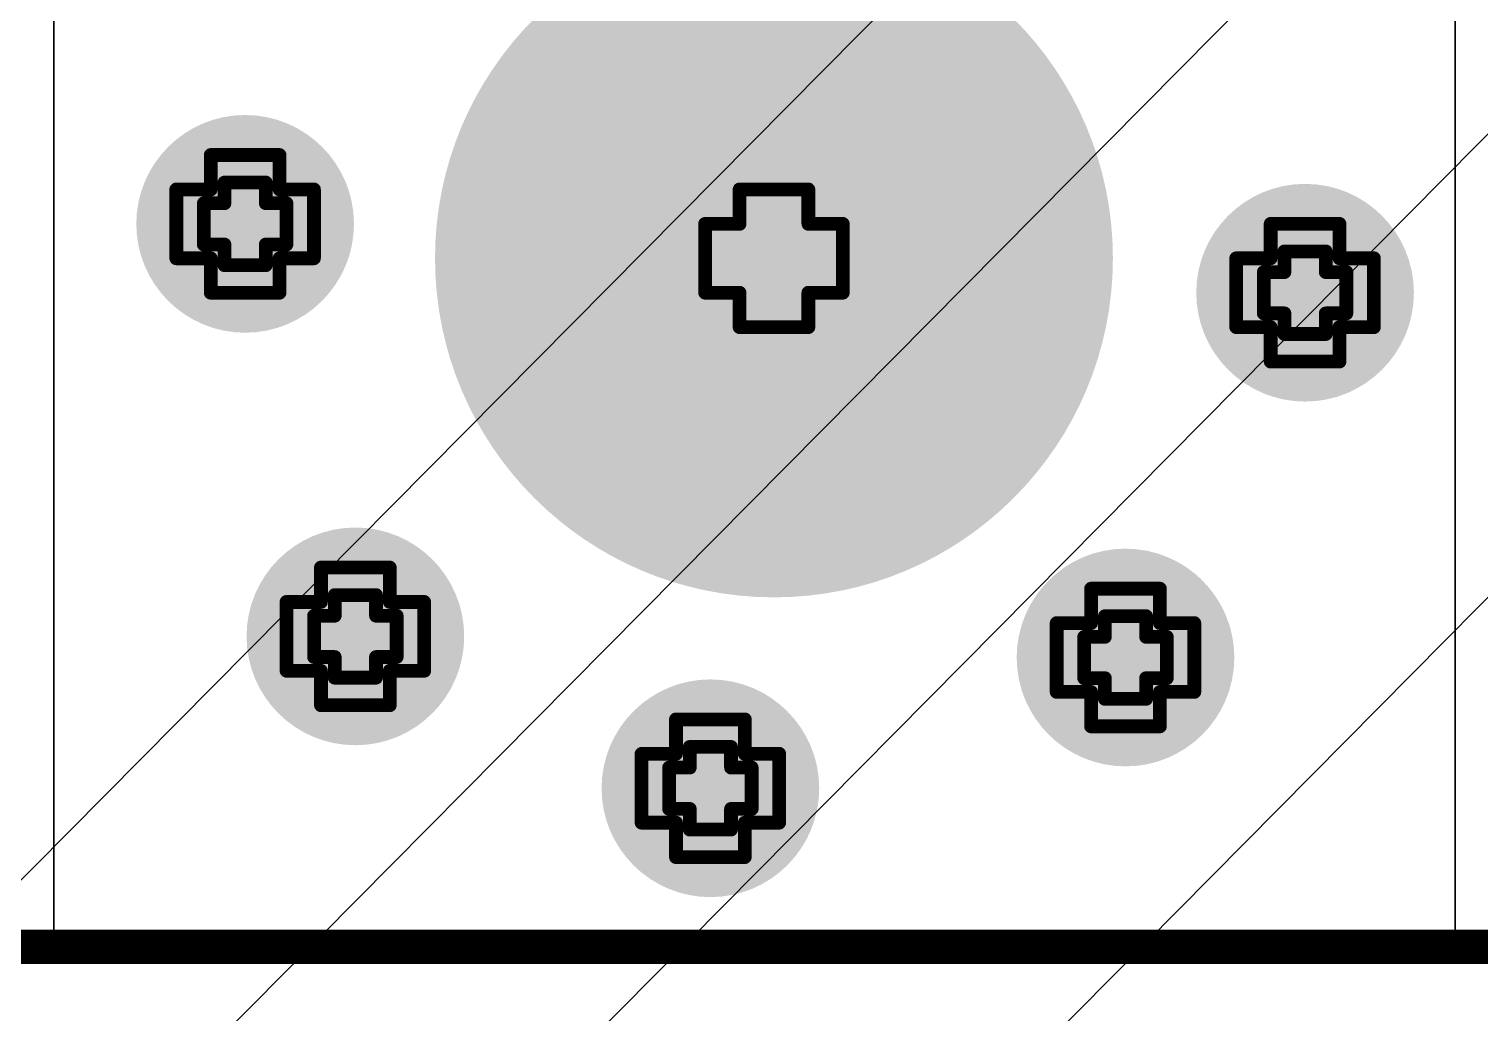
# Model space of a CAD drawing. Header units: inches. Extents: x -3 to 5259, y -3 to 5282.
# Drawn here: x 122.92 to 128.28, y 99.31 to 102.94 of the extents above; entities that cross this region are included whole.
import ezdxf

# ---------------------------------------------------------------- set-up
doc = ezdxf.new("R2010")
doc.units = ezdxf.units.IN
for name, color, linetype in [('Bottom Layer', 5, 'Continuous'), ('Bottom Solder', 6, 'Continuous'), ('Drill Drawing', 1, 'Continuous'), ('Layer 1', 16, 'Continuous'), ('Layer 2', 76, 'Continuous'), ('Multi-Layer', 9, 'Continuous'), ('Pad Holes', 156, 'Continuous'), ('Top Layer', 1, 'Continuous'), ('Top Overlay', 2, 'Continuous'), ('Top Solder', 216, 'Continuous'), ('Via Holes', 16, 'Continuous')]:
    doc.layers.add(name, color=color, linetype=linetype)

# ---------------------------------------------------------------- blocks, each defined once
blk = doc.blocks.new('13_WQFN_HR__3_2__26')
at = {"layer": 'Top Solder'}
for p in [(-0.575, 1.8099), (-0.5467, -0.9227), (0.7533, 1.8024), (1.1783, -0.9227)]:
    blk.add_line(p, (5227.2803, 5276.701), dxfattribs=at)
blk = doc.blocks.new('DB128L_5_08_3P_OG_S_192')
at = {"layer": 'Bottom Layer'}
h = blk.add_hatch(color=5, dxfattribs=at)
edge = h.paths.add_edge_path()
edge.add_arc((0, 0), 1.2, 0, 360)
at = {"layer": 'Bottom Solder'}
h = blk.add_hatch(color=6, dxfattribs=at)
edge = h.paths.add_edge_path()
edge.add_arc((0, 0), 1.2508, 0, 360)
at = {"layer": 'Layer 1'}
h = blk.add_hatch(color=16, dxfattribs=at)
edge = h.paths.add_edge_path()
edge.add_arc((0, 0), 1.2, 0, 360)
at = {"layer": 'Layer 2'}
h = blk.add_hatch(color=76, dxfattribs=at)
edge = h.paths.add_edge_path()
edge.add_arc((0, 0), 1.2, 0, 360)
at = {"layer": 'Multi-Layer'}
h = blk.add_hatch(color=9, dxfattribs=at)
edge = h.paths.add_edge_path()
edge.add_arc((0, 0), 1.2, 0, 360)
at = {"layer": 'Pad Holes'}
h = blk.add_hatch(color=7, dxfattribs=at)
edge = h.paths.add_edge_path()
edge.add_arc((0, 0), 0.8, 0, 360)
at = {"layer": 'Top Layer'}
h = blk.add_hatch(color=1, dxfattribs=at)
edge = h.paths.add_edge_path()
edge.add_arc((0, 0), 1.2, 0, 360)
at = {"layer": 'Top Solder'}
h = blk.add_hatch(color=216, dxfattribs=at)
edge = h.paths.add_edge_path()
edge.add_arc((0, 0), 1.2508, 0, 360)
at = {"layer": 'Top Overlay'}
blk.add_lwpolyline([(7.53, 2.54, 0.127, 0.127, 0), (-7.53, 2.54, 0.127, 0.127, 0)], format="xyseb", dxfattribs=at)

msp = doc.modelspace()

# ---------------------------------------------------------------- hatches: boundary and pattern name
at = {"layer": 'Bottom Layer'}
h = msp.add_hatch(color=5, dxfattribs=at)
edge = h.paths.add_edge_path()
edge.add_arc((123.7183, 102.2165), 0.3, 0, 360)
h = msp.add_hatch(color=5, dxfattribs=at)
edge = h.paths.add_edge_path()
edge.add_arc((127.6299, 101.9625), 0.3, 0, 360)
h = msp.add_hatch(color=5, dxfattribs=at)
edge = h.paths.add_edge_path()
edge.add_arc((124.1251, 100.6947), 0.3, 0, 360)
h = msp.add_hatch(color=5, dxfattribs=at)
edge = h.paths.add_edge_path()
edge.add_arc((126.9672, 100.6167), 0.3, 0, 360)
h = msp.add_hatch(color=5, dxfattribs=at)
edge = h.paths.add_edge_path()
edge.add_arc((125.4353, 100.1344), 0.3, 0, 360)
at = {"layer": 'Bottom Solder'}
h = msp.add_hatch(color=6, dxfattribs=at)
edge = h.paths.add_edge_path()
edge.add_arc((123.7183, 102.2165), 0.4016, 0, 360)
h = msp.add_hatch(color=6, dxfattribs=at)
edge = h.paths.add_edge_path()
edge.add_arc((127.6299, 101.9625), 0.4016, 0, 360)
h = msp.add_hatch(color=6, dxfattribs=at)
edge = h.paths.add_edge_path()
edge.add_arc((124.1251, 100.6947), 0.4016, 0, 360)
h = msp.add_hatch(color=6, dxfattribs=at)
edge = h.paths.add_edge_path()
edge.add_arc((126.9672, 100.6167), 0.4016, 0, 360)
h = msp.add_hatch(color=6, dxfattribs=at)
edge = h.paths.add_edge_path()
edge.add_arc((125.4353, 100.1344), 0.4016, 0, 360)
at = {"layer": 'Layer 1'}
h = msp.add_hatch(color=16, dxfattribs=at)
edge = h.paths.add_edge_path()
edge.add_arc((123.7183, 102.2165), 0.3, 0, 360)
h = msp.add_hatch(color=16, dxfattribs=at)
edge = h.paths.add_edge_path()
edge.add_arc((127.6299, 101.9625), 0.3, 0, 360)
h = msp.add_hatch(color=16, dxfattribs=at)
edge = h.paths.add_edge_path()
edge.add_arc((124.1251, 100.6947), 0.3, 0, 360)
h = msp.add_hatch(color=16, dxfattribs=at)
edge = h.paths.add_edge_path()
edge.add_arc((126.9672, 100.6167), 0.3, 0, 360)
h = msp.add_hatch(color=16, dxfattribs=at)
edge = h.paths.add_edge_path()
edge.add_arc((125.4353, 100.1344), 0.3, 0, 360)
at = {"layer": 'Layer 2'}
h = msp.add_hatch(color=76, dxfattribs=at)
edge = h.paths.add_edge_path()
edge.add_arc((123.7183, 102.2165), 0.3, 0, 360)
h = msp.add_hatch(color=76, dxfattribs=at)
edge = h.paths.add_edge_path()
edge.add_arc((127.6299, 101.9625), 0.3, 0, 360)
h = msp.add_hatch(color=76, dxfattribs=at)
edge = h.paths.add_edge_path()
edge.add_arc((124.1251, 100.6947), 0.3, 0, 360)
h = msp.add_hatch(color=76, dxfattribs=at)
edge = h.paths.add_edge_path()
edge.add_arc((126.9672, 100.6167), 0.3, 0, 360)
h = msp.add_hatch(color=76, dxfattribs=at)
edge = h.paths.add_edge_path()
edge.add_arc((125.4353, 100.1344), 0.3, 0, 360)
at = {"layer": 'Top Layer'}
h = msp.add_hatch(color=1, dxfattribs=at)
edge = h.paths.add_edge_path()
edge.add_arc((123.7183, 102.2165), 0.3, 0, 360)
h = msp.add_hatch(color=1, dxfattribs=at)
edge = h.paths.add_edge_path()
edge.add_arc((127.6299, 101.9625), 0.3, 0, 360)
h = msp.add_hatch(color=1, dxfattribs=at)
edge = h.paths.add_edge_path()
edge.add_arc((124.1251, 100.6947), 0.3, 0, 360)
h = msp.add_hatch(color=1, dxfattribs=at)
edge = h.paths.add_edge_path()
edge.add_arc((126.9672, 100.6167), 0.3, 0, 360)
h = msp.add_hatch(color=1, dxfattribs=at)
edge = h.paths.add_edge_path()
edge.add_arc((125.4353, 100.1344), 0.3, 0, 360)
at = {"layer": 'Top Solder'}
h = msp.add_hatch(color=216, dxfattribs=at)
edge = h.paths.add_edge_path()
edge.add_arc((123.7183, 102.2165), 0.4016, 0, 360)
h = msp.add_hatch(color=216, dxfattribs=at)
edge = h.paths.add_edge_path()
edge.add_arc((127.6299, 101.9625), 0.4016, 0, 360)
h = msp.add_hatch(color=216, dxfattribs=at)
edge = h.paths.add_edge_path()
edge.add_arc((124.1251, 100.6947), 0.4016, 0, 360)
h = msp.add_hatch(color=216, dxfattribs=at)
edge = h.paths.add_edge_path()
edge.add_arc((126.9672, 100.6167), 0.4016, 0, 360)
h = msp.add_hatch(color=216, dxfattribs=at)
edge = h.paths.add_edge_path()
edge.add_arc((125.4353, 100.1344), 0.4016, 0, 360)
at = {"layer": 'Via Holes'}
h = msp.add_hatch(color=7, dxfattribs=at)
edge = h.paths.add_edge_path()
edge.add_arc((123.7183, 102.2165), 0.15, 0, 360)
h = msp.add_hatch(color=7, dxfattribs=at)
edge = h.paths.add_edge_path()
edge.add_arc((127.6299, 101.9625), 0.15, 0, 360)
h = msp.add_hatch(color=7, dxfattribs=at)
edge = h.paths.add_edge_path()
edge.add_arc((124.1251, 100.6947), 0.15, 0, 360)
h = msp.add_hatch(color=7, dxfattribs=at)
edge = h.paths.add_edge_path()
edge.add_arc((126.9672, 100.6167), 0.15, 0, 360)
h = msp.add_hatch(color=7, dxfattribs=at)
edge = h.paths.add_edge_path()
edge.add_arc((125.4353, 100.1344), 0.15, 0, 360)

# ---------------------------------------------------------------- linework, layer by layer
at = {"layer": 'Drill Drawing'}
for points in [[(123.5913, 102.3435, 0.0508, 0.0508, 0), (123.5913, 102.4705, 0.0508, 0.0508, 0)], [(123.5913, 102.4705, 0.0508, 0.0508, 0), (123.8453, 102.4705, 0.0508, 0.0508, 0)], [(123.8453, 102.3435, 0.0508, 0.0508, 0), (123.8453, 102.4705, 0.0508, 0.0508, 0)], [(123.6421, 102.2927, 0.0508, 0.0508, 0), (123.6421, 102.3689, 0.0508, 0.0508, 0)], [(123.6421, 102.3689, 0.0508, 0.0508, 0), (123.7945, 102.3689, 0.0508, 0.0508, 0)], [(123.7945, 102.2927, 0.0508, 0.0508, 0), (123.7945, 102.3689, 0.0508, 0.0508, 0)], [(123.4643, 102.0895, 0.0508, 0.0508, 0), (123.4643, 102.3435, 0.0508, 0.0508, 0)], [(123.4643, 102.3435, 0.0508, 0.0508, 0), (123.5913, 102.3435, 0.0508, 0.0508, 0)], [(123.8453, 102.3435, 0.0508, 0.0508, 0), (123.9723, 102.3435, 0.0508, 0.0508, 0)], [(123.9723, 102.0895, 0.0508, 0.0508, 0), (123.9723, 102.3435, 0.0508, 0.0508, 0)], [(125.5429, 102.2165, 0.0508, 0.0508, 0), (125.5429, 102.3435, 0.0508, 0.0508, 0)], [(125.5429, 102.3435, 0.0508, 0.0508, 0), (125.7969, 102.3435, 0.0508, 0.0508, 0)], [(125.7969, 102.2165, 0.0508, 0.0508, 0), (125.7969, 102.3435, 0.0508, 0.0508, 0)], [(123.5659, 102.1403, 0.0508, 0.0508, 0), (123.5659, 102.2927, 0.0508, 0.0508, 0)], [(123.5659, 102.2927, 0.0508, 0.0508, 0), (123.6421, 102.2927, 0.0508, 0.0508, 0)], [(123.7945, 102.2927, 0.0508, 0.0508, 0), (123.8707, 102.2927, 0.0508, 0.0508, 0)], [(123.8707, 102.1403, 0.0508, 0.0508, 0), (123.8707, 102.2927, 0.0508, 0.0508, 0)], [(125.4159, 101.9625, 0.0508, 0.0508, 0), (125.4159, 102.2165, 0.0508, 0.0508, 0)], [(125.4159, 102.2165, 0.0508, 0.0508, 0), (125.5429, 102.2165, 0.0508, 0.0508, 0)], [(125.7969, 102.2165, 0.0508, 0.0508, 0), (125.9239, 102.2165, 0.0508, 0.0508, 0)], [(125.9239, 101.9625, 0.0508, 0.0508, 0), (125.9239, 102.2165, 0.0508, 0.0508, 0)], [(127.5029, 102.0895, 0.0508, 0.0508, 0), (127.5029, 102.2165, 0.0508, 0.0508, 0)], [(127.5029, 102.2165, 0.0508, 0.0508, 0), (127.7569, 102.2165, 0.0508, 0.0508, 0)], [(127.7569, 102.0895, 0.0508, 0.0508, 0), (127.7569, 102.2165, 0.0508, 0.0508, 0)], [(123.4643, 102.0895, 0.0508, 0.0508, 0), (123.5913, 102.0895, 0.0508, 0.0508, 0)], [(123.5659, 102.1403, 0.0508, 0.0508, 0), (123.6421, 102.1403, 0.0508, 0.0508, 0)], [(123.5913, 101.9625, 0.0508, 0.0508, 0), (123.5913, 102.0895, 0.0508, 0.0508, 0)], [(123.6421, 102.0641, 0.0508, 0.0508, 0), (123.6421, 102.1403, 0.0508, 0.0508, 0)], [(123.7945, 102.1403, 0.0508, 0.0508, 0), (123.8707, 102.1403, 0.0508, 0.0508, 0)], [(123.7945, 102.0641, 0.0508, 0.0508, 0), (123.7945, 102.1403, 0.0508, 0.0508, 0)], [(123.8453, 102.0895, 0.0508, 0.0508, 0), (123.9723, 102.0895, 0.0508, 0.0508, 0)], [(123.8453, 101.9625, 0.0508, 0.0508, 0), (123.8453, 102.0895, 0.0508, 0.0508, 0)], [(127.3759, 101.8355, 0.0508, 0.0508, 0), (127.3759, 102.0895, 0.0508, 0.0508, 0)], [(127.3759, 102.0895, 0.0508, 0.0508, 0), (127.5029, 102.0895, 0.0508, 0.0508, 0)], [(127.5537, 102.0387, 0.0508, 0.0508, 0), (127.5537, 102.1149, 0.0508, 0.0508, 0)], [(127.5537, 102.1149, 0.0508, 0.0508, 0), (127.7061, 102.1149, 0.0508, 0.0508, 0)], [(127.7061, 102.0387, 0.0508, 0.0508, 0), (127.7061, 102.1149, 0.0508, 0.0508, 0)], [(127.7569, 102.0895, 0.0508, 0.0508, 0), (127.8839, 102.0895, 0.0508, 0.0508, 0)], [(127.8839, 101.8355, 0.0508, 0.0508, 0), (127.8839, 102.0895, 0.0508, 0.0508, 0)], [(123.6421, 102.0641, 0.0508, 0.0508, 0), (123.7945, 102.0641, 0.0508, 0.0508, 0)], [(127.4775, 101.8863, 0.0508, 0.0508, 0), (127.4775, 102.0387, 0.0508, 0.0508, 0)], [(127.4775, 102.0387, 0.0508, 0.0508, 0), (127.5537, 102.0387, 0.0508, 0.0508, 0)], [(127.7061, 102.0387, 0.0508, 0.0508, 0), (127.7823, 102.0387, 0.0508, 0.0508, 0)], [(127.7823, 101.8863, 0.0508, 0.0508, 0), (127.7823, 102.0387, 0.0508, 0.0508, 0)], [(123.5913, 101.9625, 0.0508, 0.0508, 0), (123.8453, 101.9625, 0.0508, 0.0508, 0)], [(125.4159, 101.9625, 0.0508, 0.0508, 0), (125.5429, 101.9625, 0.0508, 0.0508, 0)], [(125.5429, 101.8355, 0.0508, 0.0508, 0), (125.5429, 101.9625, 0.0508, 0.0508, 0)], [(125.7969, 101.9625, 0.0508, 0.0508, 0), (125.9239, 101.9625, 0.0508, 0.0508, 0)], [(125.7969, 101.8355, 0.0508, 0.0508, 0), (125.7969, 101.9625, 0.0508, 0.0508, 0)], [(127.4775, 101.8863, 0.0508, 0.0508, 0), (127.5537, 101.8863, 0.0508, 0.0508, 0)], [(127.5537, 101.8101, 0.0508, 0.0508, 0), (127.5537, 101.8863, 0.0508, 0.0508, 0)], [(127.7061, 101.8863, 0.0508, 0.0508, 0), (127.7823, 101.8863, 0.0508, 0.0508, 0)], [(127.7061, 101.8101, 0.0508, 0.0508, 0), (127.7061, 101.8863, 0.0508, 0.0508, 0)], [(125.5429, 101.8355, 0.0508, 0.0508, 0), (125.7969, 101.8355, 0.0508, 0.0508, 0)], [(127.3759, 101.8355, 0.0508, 0.0508, 0), (127.5029, 101.8355, 0.0508, 0.0508, 0)], [(127.5029, 101.7085, 0.0508, 0.0508, 0), (127.5029, 101.8355, 0.0508, 0.0508, 0)], [(127.7569, 101.8355, 0.0508, 0.0508, 0), (127.8839, 101.8355, 0.0508, 0.0508, 0)], [(127.7569, 101.7085, 0.0508, 0.0508, 0), (127.7569, 101.8355, 0.0508, 0.0508, 0)], [(127.5537, 101.8101, 0.0508, 0.0508, 0), (127.7061, 101.8101, 0.0508, 0.0508, 0)], [(127.5029, 101.7085, 0.0508, 0.0508, 0), (127.7569, 101.7085, 0.0508, 0.0508, 0)], [(123.9981, 100.8217, 0.0508, 0.0508, 0), (123.9981, 100.9487, 0.0508, 0.0508, 0)], [(123.9981, 100.9487, 0.0508, 0.0508, 0), (124.2521, 100.9487, 0.0508, 0.0508, 0)], [(124.2521, 100.8217, 0.0508, 0.0508, 0), (124.2521, 100.9487, 0.0508, 0.0508, 0)], [(126.8402, 100.7437, 0.0508, 0.0508, 0), (126.8402, 100.8707, 0.0508, 0.0508, 0)], [(126.8402, 100.8707, 0.0508, 0.0508, 0), (127.0942, 100.8707, 0.0508, 0.0508, 0)], [(127.0942, 100.7437, 0.0508, 0.0508, 0), (127.0942, 100.8707, 0.0508, 0.0508, 0)], [(123.8711, 100.5677, 0.0508, 0.0508, 0), (123.8711, 100.8217, 0.0508, 0.0508, 0)], [(123.8711, 100.8217, 0.0508, 0.0508, 0), (123.9981, 100.8217, 0.0508, 0.0508, 0)], [(124.0489, 100.7709, 0.0508, 0.0508, 0), (124.0489, 100.8471, 0.0508, 0.0508, 0)], [(124.0489, 100.8471, 0.0508, 0.0508, 0), (124.2013, 100.8471, 0.0508, 0.0508, 0)], [(124.2013, 100.7709, 0.0508, 0.0508, 0), (124.2013, 100.8471, 0.0508, 0.0508, 0)], [(124.2521, 100.8217, 0.0508, 0.0508, 0), (124.3791, 100.8217, 0.0508, 0.0508, 0)], [(124.3791, 100.5677, 0.0508, 0.0508, 0), (124.3791, 100.8217, 0.0508, 0.0508, 0)], [(123.9727, 100.6185, 0.0508, 0.0508, 0), (123.9727, 100.7709, 0.0508, 0.0508, 0)], [(123.9727, 100.7709, 0.0508, 0.0508, 0), (124.0489, 100.7709, 0.0508, 0.0508, 0)], [(124.2013, 100.7709, 0.0508, 0.0508, 0), (124.2775, 100.7709, 0.0508, 0.0508, 0)], [(124.2775, 100.6185, 0.0508, 0.0508, 0), (124.2775, 100.7709, 0.0508, 0.0508, 0)], [(126.891, 100.6929, 0.0508, 0.0508, 0), (126.891, 100.7691, 0.0508, 0.0508, 0)], [(126.891, 100.7691, 0.0508, 0.0508, 0), (127.0434, 100.7691, 0.0508, 0.0508, 0)], [(127.0434, 100.6929, 0.0508, 0.0508, 0), (127.0434, 100.7691, 0.0508, 0.0508, 0)], [(126.7132, 100.4897, 0.0508, 0.0508, 0), (126.7132, 100.7437, 0.0508, 0.0508, 0)], [(126.7132, 100.7437, 0.0508, 0.0508, 0), (126.8402, 100.7437, 0.0508, 0.0508, 0)], [(127.0942, 100.7437, 0.0508, 0.0508, 0), (127.2212, 100.7437, 0.0508, 0.0508, 0)], [(127.2212, 100.4897, 0.0508, 0.0508, 0), (127.2212, 100.7437, 0.0508, 0.0508, 0)], [(126.8148, 100.5405, 0.0508, 0.0508, 0), (126.8148, 100.6929, 0.0508, 0.0508, 0)], [(126.8148, 100.6929, 0.0508, 0.0508, 0), (126.891, 100.6929, 0.0508, 0.0508, 0)], [(127.0434, 100.6929, 0.0508, 0.0508, 0), (127.1196, 100.6929, 0.0508, 0.0508, 0)], [(127.1196, 100.5405, 0.0508, 0.0508, 0), (127.1196, 100.6929, 0.0508, 0.0508, 0)], [(123.9727, 100.6185, 0.0508, 0.0508, 0), (124.0489, 100.6185, 0.0508, 0.0508, 0)], [(124.0489, 100.5423, 0.0508, 0.0508, 0), (124.0489, 100.6185, 0.0508, 0.0508, 0)], [(124.2013, 100.6185, 0.0508, 0.0508, 0), (124.2775, 100.6185, 0.0508, 0.0508, 0)], [(124.2013, 100.5423, 0.0508, 0.0508, 0), (124.2013, 100.6185, 0.0508, 0.0508, 0)], [(123.8711, 100.5677, 0.0508, 0.0508, 0), (123.9981, 100.5677, 0.0508, 0.0508, 0)], [(123.9981, 100.4407, 0.0508, 0.0508, 0), (123.9981, 100.5677, 0.0508, 0.0508, 0)], [(124.0489, 100.5423, 0.0508, 0.0508, 0), (124.2013, 100.5423, 0.0508, 0.0508, 0)], [(124.2521, 100.5677, 0.0508, 0.0508, 0), (124.3791, 100.5677, 0.0508, 0.0508, 0)], [(124.2521, 100.4407, 0.0508, 0.0508, 0), (124.2521, 100.5677, 0.0508, 0.0508, 0)], [(126.8148, 100.5405, 0.0508, 0.0508, 0), (126.891, 100.5405, 0.0508, 0.0508, 0)], [(126.891, 100.4643, 0.0508, 0.0508, 0), (126.891, 100.5405, 0.0508, 0.0508, 0)], [(127.0434, 100.5405, 0.0508, 0.0508, 0), (127.1196, 100.5405, 0.0508, 0.0508, 0)], [(127.0434, 100.4643, 0.0508, 0.0508, 0), (127.0434, 100.5405, 0.0508, 0.0508, 0)], [(126.7132, 100.4897, 0.0508, 0.0508, 0), (126.8402, 100.4897, 0.0508, 0.0508, 0)], [(126.8402, 100.3627, 0.0508, 0.0508, 0), (126.8402, 100.4897, 0.0508, 0.0508, 0)], [(127.0942, 100.4897, 0.0508, 0.0508, 0), (127.2212, 100.4897, 0.0508, 0.0508, 0)], [(127.0942, 100.3627, 0.0508, 0.0508, 0), (127.0942, 100.4897, 0.0508, 0.0508, 0)], [(123.9981, 100.4407, 0.0508, 0.0508, 0), (124.2521, 100.4407, 0.0508, 0.0508, 0)], [(126.891, 100.4643, 0.0508, 0.0508, 0), (127.0434, 100.4643, 0.0508, 0.0508, 0)], [(125.3083, 100.2614, 0.0508, 0.0508, 0), (125.3083, 100.3884, 0.0508, 0.0508, 0)], [(125.3083, 100.3884, 0.0508, 0.0508, 0), (125.5623, 100.3884, 0.0508, 0.0508, 0)], [(125.5623, 100.2614, 0.0508, 0.0508, 0), (125.5623, 100.3884, 0.0508, 0.0508, 0)], [(126.8402, 100.3627, 0.0508, 0.0508, 0), (127.0942, 100.3627, 0.0508, 0.0508, 0)], [(125.3591, 100.2106, 0.0508, 0.0508, 0), (125.3591, 100.2868, 0.0508, 0.0508, 0)], [(125.3591, 100.2868, 0.0508, 0.0508, 0), (125.5115, 100.2868, 0.0508, 0.0508, 0)], [(125.5115, 100.2106, 0.0508, 0.0508, 0), (125.5115, 100.2868, 0.0508, 0.0508, 0)], [(125.1813, 100.0074, 0.0508, 0.0508, 0), (125.1813, 100.2614, 0.0508, 0.0508, 0)], [(125.1813, 100.2614, 0.0508, 0.0508, 0), (125.3083, 100.2614, 0.0508, 0.0508, 0)], [(125.5623, 100.2614, 0.0508, 0.0508, 0), (125.6893, 100.2614, 0.0508, 0.0508, 0)], [(125.6893, 100.0074, 0.0508, 0.0508, 0), (125.6893, 100.2614, 0.0508, 0.0508, 0)], [(125.2829, 100.0582, 0.0508, 0.0508, 0), (125.2829, 100.2106, 0.0508, 0.0508, 0)], [(125.2829, 100.2106, 0.0508, 0.0508, 0), (125.3591, 100.2106, 0.0508, 0.0508, 0)], [(125.5115, 100.2106, 0.0508, 0.0508, 0), (125.5877, 100.2106, 0.0508, 0.0508, 0)], [(125.5877, 100.0582, 0.0508, 0.0508, 0), (125.5877, 100.2106, 0.0508, 0.0508, 0)], [(125.2829, 100.0582, 0.0508, 0.0508, 0), (125.3591, 100.0582, 0.0508, 0.0508, 0)], [(125.3591, 99.982, 0.0508, 0.0508, 0), (125.3591, 100.0582, 0.0508, 0.0508, 0)], [(125.5115, 100.0582, 0.0508, 0.0508, 0), (125.5877, 100.0582, 0.0508, 0.0508, 0)], [(125.5115, 99.982, 0.0508, 0.0508, 0), (125.5115, 100.0582, 0.0508, 0.0508, 0)], [(125.1813, 100.0074, 0.0508, 0.0508, 0), (125.3083, 100.0074, 0.0508, 0.0508, 0)], [(125.3083, 99.8804, 0.0508, 0.0508, 0), (125.3083, 100.0074, 0.0508, 0.0508, 0)], [(125.5623, 100.0074, 0.0508, 0.0508, 0), (125.6893, 100.0074, 0.0508, 0.0508, 0)], [(125.5623, 99.8804, 0.0508, 0.0508, 0), (125.5623, 100.0074, 0.0508, 0.0508, 0)], [(125.3591, 99.982, 0.0508, 0.0508, 0), (125.5115, 99.982, 0.0508, 0.0508, 0)], [(125.3083, 99.8804, 0.0508, 0.0508, 0), (125.5623, 99.8804, 0.0508, 0.0508, 0)]]:
    msp.add_lwpolyline(points, format="xyseb", dxfattribs=at)
for points in [[(123.5786, 102.4705, 0.0254, 0.0254, 1), (123.604, 102.4705, 0.0254, 0.0254, 1)], [(123.5786, 102.4705, 0.0254, 0.0254, 1), (123.604, 102.4705, 0.0254, 0.0254, 1)], [(123.8326, 102.4705, 0.0254, 0.0254, 1), (123.858, 102.4705, 0.0254, 0.0254, 1)], [(123.8326, 102.4705, 0.0254, 0.0254, 1), (123.858, 102.4705, 0.0254, 0.0254, 1)], [(123.6294, 102.3689, 0.0254, 0.0254, 1), (123.6548, 102.3689, 0.0254, 0.0254, 1)], [(123.6294, 102.3689, 0.0254, 0.0254, 1), (123.6548, 102.3689, 0.0254, 0.0254, 1)], [(123.7818, 102.3689, 0.0254, 0.0254, 1), (123.8072, 102.3689, 0.0254, 0.0254, 1)], [(123.7818, 102.3689, 0.0254, 0.0254, 1), (123.8072, 102.3689, 0.0254, 0.0254, 1)], [(123.4516, 102.3435, 0.0254, 0.0254, 1), (123.477, 102.3435, 0.0254, 0.0254, 1)], [(123.4516, 102.3435, 0.0254, 0.0254, 1), (123.477, 102.3435, 0.0254, 0.0254, 1)], [(123.5786, 102.3435, 0.0254, 0.0254, 1), (123.604, 102.3435, 0.0254, 0.0254, 1)], [(123.5786, 102.3435, 0.0254, 0.0254, 1), (123.604, 102.3435, 0.0254, 0.0254, 1)], [(123.8326, 102.3435, 0.0254, 0.0254, 1), (123.858, 102.3435, 0.0254, 0.0254, 1)], [(123.8326, 102.3435, 0.0254, 0.0254, 1), (123.858, 102.3435, 0.0254, 0.0254, 1)], [(123.9596, 102.3435, 0.0254, 0.0254, 1), (123.985, 102.3435, 0.0254, 0.0254, 1)], [(123.9596, 102.3435, 0.0254, 0.0254, 1), (123.985, 102.3435, 0.0254, 0.0254, 1)], [(125.5302, 102.3435, 0.0254, 0.0254, 1), (125.5556, 102.3435, 0.0254, 0.0254, 1)], [(125.5302, 102.3435, 0.0254, 0.0254, 1), (125.5556, 102.3435, 0.0254, 0.0254, 1)], [(125.7842, 102.3435, 0.0254, 0.0254, 1), (125.8096, 102.3435, 0.0254, 0.0254, 1)], [(125.7842, 102.3435, 0.0254, 0.0254, 1), (125.8096, 102.3435, 0.0254, 0.0254, 1)], [(123.5532, 102.2927, 0.0254, 0.0254, 1), (123.5786, 102.2927, 0.0254, 0.0254, 1)], [(123.5532, 102.2927, 0.0254, 0.0254, 1), (123.5786, 102.2927, 0.0254, 0.0254, 1)], [(123.6294, 102.2927, 0.0254, 0.0254, 1), (123.6548, 102.2927, 0.0254, 0.0254, 1)], [(123.6294, 102.2927, 0.0254, 0.0254, 1), (123.6548, 102.2927, 0.0254, 0.0254, 1)], [(123.7818, 102.2927, 0.0254, 0.0254, 1), (123.8072, 102.2927, 0.0254, 0.0254, 1)], [(123.7818, 102.2927, 0.0254, 0.0254, 1), (123.8072, 102.2927, 0.0254, 0.0254, 1)], [(123.858, 102.2927, 0.0254, 0.0254, 1), (123.8834, 102.2927, 0.0254, 0.0254, 1)], [(123.858, 102.2927, 0.0254, 0.0254, 1), (123.8834, 102.2927, 0.0254, 0.0254, 1)], [(125.4032, 102.2165, 0.0254, 0.0254, 1), (125.4286, 102.2165, 0.0254, 0.0254, 1)], [(125.4032, 102.2165, 0.0254, 0.0254, 1), (125.4286, 102.2165, 0.0254, 0.0254, 1)], [(125.5302, 102.2165, 0.0254, 0.0254, 1), (125.5556, 102.2165, 0.0254, 0.0254, 1)], [(125.5302, 102.2165, 0.0254, 0.0254, 1), (125.5556, 102.2165, 0.0254, 0.0254, 1)], [(125.7842, 102.2165, 0.0254, 0.0254, 1), (125.8096, 102.2165, 0.0254, 0.0254, 1)], [(125.7842, 102.2165, 0.0254, 0.0254, 1), (125.8096, 102.2165, 0.0254, 0.0254, 1)], [(125.9112, 102.2165, 0.0254, 0.0254, 1), (125.9366, 102.2165, 0.0254, 0.0254, 1)], [(125.9112, 102.2165, 0.0254, 0.0254, 1), (125.9366, 102.2165, 0.0254, 0.0254, 1)], [(127.4902, 102.2165, 0.0254, 0.0254, 1), (127.5156, 102.2165, 0.0254, 0.0254, 1)], [(127.4902, 102.2165, 0.0254, 0.0254, 1), (127.5156, 102.2165, 0.0254, 0.0254, 1)], [(127.7442, 102.2165, 0.0254, 0.0254, 1), (127.7696, 102.2165, 0.0254, 0.0254, 1)], [(127.7442, 102.2165, 0.0254, 0.0254, 1), (127.7696, 102.2165, 0.0254, 0.0254, 1)], [(123.4516, 102.0895, 0.0254, 0.0254, 1), (123.477, 102.0895, 0.0254, 0.0254, 1)], [(123.4516, 102.0895, 0.0254, 0.0254, 1), (123.477, 102.0895, 0.0254, 0.0254, 1)], [(123.5532, 102.1403, 0.0254, 0.0254, 1), (123.5786, 102.1403, 0.0254, 0.0254, 1)], [(123.5532, 102.1403, 0.0254, 0.0254, 1), (123.5786, 102.1403, 0.0254, 0.0254, 1)], [(123.5786, 102.0895, 0.0254, 0.0254, 1), (123.604, 102.0895, 0.0254, 0.0254, 1)], [(123.5786, 102.0895, 0.0254, 0.0254, 1), (123.604, 102.0895, 0.0254, 0.0254, 1)], [(123.6294, 102.1403, 0.0254, 0.0254, 1), (123.6548, 102.1403, 0.0254, 0.0254, 1)], [(123.6294, 102.1403, 0.0254, 0.0254, 1), (123.6548, 102.1403, 0.0254, 0.0254, 1)], [(123.7818, 102.1403, 0.0254, 0.0254, 1), (123.8072, 102.1403, 0.0254, 0.0254, 1)], [(123.7818, 102.1403, 0.0254, 0.0254, 1), (123.8072, 102.1403, 0.0254, 0.0254, 1)], [(123.8326, 102.0895, 0.0254, 0.0254, 1), (123.858, 102.0895, 0.0254, 0.0254, 1)], [(123.8326, 102.0895, 0.0254, 0.0254, 1), (123.858, 102.0895, 0.0254, 0.0254, 1)], [(123.858, 102.1403, 0.0254, 0.0254, 1), (123.8834, 102.1403, 0.0254, 0.0254, 1)], [(123.858, 102.1403, 0.0254, 0.0254, 1), (123.8834, 102.1403, 0.0254, 0.0254, 1)], [(123.9596, 102.0895, 0.0254, 0.0254, 1), (123.985, 102.0895, 0.0254, 0.0254, 1)], [(123.9596, 102.0895, 0.0254, 0.0254, 1), (123.985, 102.0895, 0.0254, 0.0254, 1)], [(127.3632, 102.0895, 0.0254, 0.0254, 1), (127.3886, 102.0895, 0.0254, 0.0254, 1)], [(127.3632, 102.0895, 0.0254, 0.0254, 1), (127.3886, 102.0895, 0.0254, 0.0254, 1)], [(127.4902, 102.0895, 0.0254, 0.0254, 1), (127.5156, 102.0895, 0.0254, 0.0254, 1)], [(127.4902, 102.0895, 0.0254, 0.0254, 1), (127.5156, 102.0895, 0.0254, 0.0254, 1)], [(127.541, 102.1149, 0.0254, 0.0254, 1), (127.5664, 102.1149, 0.0254, 0.0254, 1)], [(127.541, 102.1149, 0.0254, 0.0254, 1), (127.5664, 102.1149, 0.0254, 0.0254, 1)], [(127.6934, 102.1149, 0.0254, 0.0254, 1), (127.7188, 102.1149, 0.0254, 0.0254, 1)], [(127.6934, 102.1149, 0.0254, 0.0254, 1), (127.7188, 102.1149, 0.0254, 0.0254, 1)], [(127.7442, 102.0895, 0.0254, 0.0254, 1), (127.7696, 102.0895, 0.0254, 0.0254, 1)], [(127.7442, 102.0895, 0.0254, 0.0254, 1), (127.7696, 102.0895, 0.0254, 0.0254, 1)], [(127.8712, 102.0895, 0.0254, 0.0254, 1), (127.8966, 102.0895, 0.0254, 0.0254, 1)], [(127.8712, 102.0895, 0.0254, 0.0254, 1), (127.8966, 102.0895, 0.0254, 0.0254, 1)], [(123.6294, 102.0641, 0.0254, 0.0254, 1), (123.6548, 102.0641, 0.0254, 0.0254, 1)], [(123.6294, 102.0641, 0.0254, 0.0254, 1), (123.6548, 102.0641, 0.0254, 0.0254, 1)], [(123.7818, 102.0641, 0.0254, 0.0254, 1), (123.8072, 102.0641, 0.0254, 0.0254, 1)], [(123.7818, 102.0641, 0.0254, 0.0254, 1), (123.8072, 102.0641, 0.0254, 0.0254, 1)], [(127.4648, 102.0387, 0.0254, 0.0254, 1), (127.4902, 102.0387, 0.0254, 0.0254, 1)], [(127.4648, 102.0387, 0.0254, 0.0254, 1), (127.4902, 102.0387, 0.0254, 0.0254, 1)], [(127.541, 102.0387, 0.0254, 0.0254, 1), (127.5664, 102.0387, 0.0254, 0.0254, 1)], [(127.541, 102.0387, 0.0254, 0.0254, 1), (127.5664, 102.0387, 0.0254, 0.0254, 1)], [(127.6934, 102.0387, 0.0254, 0.0254, 1), (127.7188, 102.0387, 0.0254, 0.0254, 1)], [(127.6934, 102.0387, 0.0254, 0.0254, 1), (127.7188, 102.0387, 0.0254, 0.0254, 1)], [(127.7696, 102.0387, 0.0254, 0.0254, 1), (127.795, 102.0387, 0.0254, 0.0254, 1)], [(127.7696, 102.0387, 0.0254, 0.0254, 1), (127.795, 102.0387, 0.0254, 0.0254, 1)], [(123.5786, 101.9625, 0.0254, 0.0254, 1), (123.604, 101.9625, 0.0254, 0.0254, 1)], [(123.5786, 101.9625, 0.0254, 0.0254, 1), (123.604, 101.9625, 0.0254, 0.0254, 1)], [(123.8326, 101.9625, 0.0254, 0.0254, 1), (123.858, 101.9625, 0.0254, 0.0254, 1)], [(123.8326, 101.9625, 0.0254, 0.0254, 1), (123.858, 101.9625, 0.0254, 0.0254, 1)], [(125.4032, 101.9625, 0.0254, 0.0254, 1), (125.4286, 101.9625, 0.0254, 0.0254, 1)], [(125.4032, 101.9625, 0.0254, 0.0254, 1), (125.4286, 101.9625, 0.0254, 0.0254, 1)], [(125.5302, 101.9625, 0.0254, 0.0254, 1), (125.5556, 101.9625, 0.0254, 0.0254, 1)], [(125.5302, 101.9625, 0.0254, 0.0254, 1), (125.5556, 101.9625, 0.0254, 0.0254, 1)], [(125.7842, 101.9625, 0.0254, 0.0254, 1), (125.8096, 101.9625, 0.0254, 0.0254, 1)], [(125.7842, 101.9625, 0.0254, 0.0254, 1), (125.8096, 101.9625, 0.0254, 0.0254, 1)], [(125.9112, 101.9625, 0.0254, 0.0254, 1), (125.9366, 101.9625, 0.0254, 0.0254, 1)], [(125.9112, 101.9625, 0.0254, 0.0254, 1), (125.9366, 101.9625, 0.0254, 0.0254, 1)], [(127.4648, 101.8863, 0.0254, 0.0254, 1), (127.4902, 101.8863, 0.0254, 0.0254, 1)], [(127.4648, 101.8863, 0.0254, 0.0254, 1), (127.4902, 101.8863, 0.0254, 0.0254, 1)], [(127.541, 101.8863, 0.0254, 0.0254, 1), (127.5664, 101.8863, 0.0254, 0.0254, 1)], [(127.541, 101.8863, 0.0254, 0.0254, 1), (127.5664, 101.8863, 0.0254, 0.0254, 1)], [(127.6934, 101.8863, 0.0254, 0.0254, 1), (127.7188, 101.8863, 0.0254, 0.0254, 1)], [(127.6934, 101.8863, 0.0254, 0.0254, 1), (127.7188, 101.8863, 0.0254, 0.0254, 1)], [(127.7696, 101.8863, 0.0254, 0.0254, 1), (127.795, 101.8863, 0.0254, 0.0254, 1)], [(127.7696, 101.8863, 0.0254, 0.0254, 1), (127.795, 101.8863, 0.0254, 0.0254, 1)], [(125.5302, 101.8355, 0.0254, 0.0254, 1), (125.5556, 101.8355, 0.0254, 0.0254, 1)], [(125.5302, 101.8355, 0.0254, 0.0254, 1), (125.5556, 101.8355, 0.0254, 0.0254, 1)], [(125.7842, 101.8355, 0.0254, 0.0254, 1), (125.8096, 101.8355, 0.0254, 0.0254, 1)], [(125.7842, 101.8355, 0.0254, 0.0254, 1), (125.8096, 101.8355, 0.0254, 0.0254, 1)], [(127.3632, 101.8355, 0.0254, 0.0254, 1), (127.3886, 101.8355, 0.0254, 0.0254, 1)], [(127.3632, 101.8355, 0.0254, 0.0254, 1), (127.3886, 101.8355, 0.0254, 0.0254, 1)], [(127.4902, 101.8355, 0.0254, 0.0254, 1), (127.5156, 101.8355, 0.0254, 0.0254, 1)], [(127.4902, 101.8355, 0.0254, 0.0254, 1), (127.5156, 101.8355, 0.0254, 0.0254, 1)], [(127.7442, 101.8355, 0.0254, 0.0254, 1), (127.7696, 101.8355, 0.0254, 0.0254, 1)], [(127.7442, 101.8355, 0.0254, 0.0254, 1), (127.7696, 101.8355, 0.0254, 0.0254, 1)], [(127.8712, 101.8355, 0.0254, 0.0254, 1), (127.8966, 101.8355, 0.0254, 0.0254, 1)], [(127.8712, 101.8355, 0.0254, 0.0254, 1), (127.8966, 101.8355, 0.0254, 0.0254, 1)], [(127.541, 101.8101, 0.0254, 0.0254, 1), (127.5664, 101.8101, 0.0254, 0.0254, 1)], [(127.541, 101.8101, 0.0254, 0.0254, 1), (127.5664, 101.8101, 0.0254, 0.0254, 1)], [(127.6934, 101.8101, 0.0254, 0.0254, 1), (127.7188, 101.8101, 0.0254, 0.0254, 1)], [(127.6934, 101.8101, 0.0254, 0.0254, 1), (127.7188, 101.8101, 0.0254, 0.0254, 1)], [(127.4902, 101.7085, 0.0254, 0.0254, 1), (127.5156, 101.7085, 0.0254, 0.0254, 1)], [(127.4902, 101.7085, 0.0254, 0.0254, 1), (127.5156, 101.7085, 0.0254, 0.0254, 1)], [(127.7442, 101.7085, 0.0254, 0.0254, 1), (127.7696, 101.7085, 0.0254, 0.0254, 1)], [(127.7442, 101.7085, 0.0254, 0.0254, 1), (127.7696, 101.7085, 0.0254, 0.0254, 1)], [(123.9854, 100.9487, 0.0254, 0.0254, 1), (124.0108, 100.9487, 0.0254, 0.0254, 1)], [(123.9854, 100.9487, 0.0254, 0.0254, 1), (124.0108, 100.9487, 0.0254, 0.0254, 1)], [(124.2394, 100.9487, 0.0254, 0.0254, 1), (124.2648, 100.9487, 0.0254, 0.0254, 1)], [(124.2394, 100.9487, 0.0254, 0.0254, 1), (124.2648, 100.9487, 0.0254, 0.0254, 1)], [(126.8275, 100.8707, 0.0254, 0.0254, 1), (126.8529, 100.8707, 0.0254, 0.0254, 1)], [(126.8275, 100.8707, 0.0254, 0.0254, 1), (126.8529, 100.8707, 0.0254, 0.0254, 1)], [(127.0815, 100.8707, 0.0254, 0.0254, 1), (127.1069, 100.8707, 0.0254, 0.0254, 1)], [(127.0815, 100.8707, 0.0254, 0.0254, 1), (127.1069, 100.8707, 0.0254, 0.0254, 1)], [(123.8584, 100.8217, 0.0254, 0.0254, 1), (123.8838, 100.8217, 0.0254, 0.0254, 1)], [(123.8584, 100.8217, 0.0254, 0.0254, 1), (123.8838, 100.8217, 0.0254, 0.0254, 1)], [(123.9854, 100.8217, 0.0254, 0.0254, 1), (124.0108, 100.8217, 0.0254, 0.0254, 1)], [(123.9854, 100.8217, 0.0254, 0.0254, 1), (124.0108, 100.8217, 0.0254, 0.0254, 1)], [(124.0362, 100.8471, 0.0254, 0.0254, 1), (124.0616, 100.8471, 0.0254, 0.0254, 1)], [(124.0362, 100.8471, 0.0254, 0.0254, 1), (124.0616, 100.8471, 0.0254, 0.0254, 1)], [(124.1886, 100.8471, 0.0254, 0.0254, 1), (124.214, 100.8471, 0.0254, 0.0254, 1)], [(124.1886, 100.8471, 0.0254, 0.0254, 1), (124.214, 100.8471, 0.0254, 0.0254, 1)], [(124.2394, 100.8217, 0.0254, 0.0254, 1), (124.2648, 100.8217, 0.0254, 0.0254, 1)], [(124.2394, 100.8217, 0.0254, 0.0254, 1), (124.2648, 100.8217, 0.0254, 0.0254, 1)], [(124.3664, 100.8217, 0.0254, 0.0254, 1), (124.3918, 100.8217, 0.0254, 0.0254, 1)], [(124.3664, 100.8217, 0.0254, 0.0254, 1), (124.3918, 100.8217, 0.0254, 0.0254, 1)], [(123.96, 100.7709, 0.0254, 0.0254, 1), (123.9854, 100.7709, 0.0254, 0.0254, 1)], [(123.96, 100.7709, 0.0254, 0.0254, 1), (123.9854, 100.7709, 0.0254, 0.0254, 1)], [(124.0362, 100.7709, 0.0254, 0.0254, 1), (124.0616, 100.7709, 0.0254, 0.0254, 1)], [(124.0362, 100.7709, 0.0254, 0.0254, 1), (124.0616, 100.7709, 0.0254, 0.0254, 1)], [(124.1886, 100.7709, 0.0254, 0.0254, 1), (124.214, 100.7709, 0.0254, 0.0254, 1)], [(124.1886, 100.7709, 0.0254, 0.0254, 1), (124.214, 100.7709, 0.0254, 0.0254, 1)], [(124.2648, 100.7709, 0.0254, 0.0254, 1), (124.2902, 100.7709, 0.0254, 0.0254, 1)], [(124.2648, 100.7709, 0.0254, 0.0254, 1), (124.2902, 100.7709, 0.0254, 0.0254, 1)], [(126.8783, 100.7691, 0.0254, 0.0254, 1), (126.9037, 100.7691, 0.0254, 0.0254, 1)], [(126.8783, 100.7691, 0.0254, 0.0254, 1), (126.9037, 100.7691, 0.0254, 0.0254, 1)], [(127.0307, 100.7691, 0.0254, 0.0254, 1), (127.0561, 100.7691, 0.0254, 0.0254, 1)], [(127.0307, 100.7691, 0.0254, 0.0254, 1), (127.0561, 100.7691, 0.0254, 0.0254, 1)], [(126.7005, 100.7437, 0.0254, 0.0254, 1), (126.7259, 100.7437, 0.0254, 0.0254, 1)], [(126.7005, 100.7437, 0.0254, 0.0254, 1), (126.7259, 100.7437, 0.0254, 0.0254, 1)], [(126.8275, 100.7437, 0.0254, 0.0254, 1), (126.8529, 100.7437, 0.0254, 0.0254, 1)], [(126.8275, 100.7437, 0.0254, 0.0254, 1), (126.8529, 100.7437, 0.0254, 0.0254, 1)], [(127.0815, 100.7437, 0.0254, 0.0254, 1), (127.1069, 100.7437, 0.0254, 0.0254, 1)], [(127.0815, 100.7437, 0.0254, 0.0254, 1), (127.1069, 100.7437, 0.0254, 0.0254, 1)], [(127.2085, 100.7437, 0.0254, 0.0254, 1), (127.2339, 100.7437, 0.0254, 0.0254, 1)], [(127.2085, 100.7437, 0.0254, 0.0254, 1), (127.2339, 100.7437, 0.0254, 0.0254, 1)], [(126.8021, 100.6929, 0.0254, 0.0254, 1), (126.8275, 100.6929, 0.0254, 0.0254, 1)], [(126.8021, 100.6929, 0.0254, 0.0254, 1), (126.8275, 100.6929, 0.0254, 0.0254, 1)], [(126.8783, 100.6929, 0.0254, 0.0254, 1), (126.9037, 100.6929, 0.0254, 0.0254, 1)], [(126.8783, 100.6929, 0.0254, 0.0254, 1), (126.9037, 100.6929, 0.0254, 0.0254, 1)], [(127.0307, 100.6929, 0.0254, 0.0254, 1), (127.0561, 100.6929, 0.0254, 0.0254, 1)], [(127.0307, 100.6929, 0.0254, 0.0254, 1), (127.0561, 100.6929, 0.0254, 0.0254, 1)], [(127.1069, 100.6929, 0.0254, 0.0254, 1), (127.1323, 100.6929, 0.0254, 0.0254, 1)], [(127.1069, 100.6929, 0.0254, 0.0254, 1), (127.1323, 100.6929, 0.0254, 0.0254, 1)], [(123.96, 100.6185, 0.0254, 0.0254, 1), (123.9854, 100.6185, 0.0254, 0.0254, 1)], [(123.96, 100.6185, 0.0254, 0.0254, 1), (123.9854, 100.6185, 0.0254, 0.0254, 1)], [(124.0362, 100.6185, 0.0254, 0.0254, 1), (124.0616, 100.6185, 0.0254, 0.0254, 1)], [(124.0362, 100.6185, 0.0254, 0.0254, 1), (124.0616, 100.6185, 0.0254, 0.0254, 1)], [(124.1886, 100.6185, 0.0254, 0.0254, 1), (124.214, 100.6185, 0.0254, 0.0254, 1)], [(124.1886, 100.6185, 0.0254, 0.0254, 1), (124.214, 100.6185, 0.0254, 0.0254, 1)], [(124.2648, 100.6185, 0.0254, 0.0254, 1), (124.2902, 100.6185, 0.0254, 0.0254, 1)], [(124.2648, 100.6185, 0.0254, 0.0254, 1), (124.2902, 100.6185, 0.0254, 0.0254, 1)], [(123.8584, 100.5677, 0.0254, 0.0254, 1), (123.8838, 100.5677, 0.0254, 0.0254, 1)], [(123.8584, 100.5677, 0.0254, 0.0254, 1), (123.8838, 100.5677, 0.0254, 0.0254, 1)], [(123.9854, 100.5677, 0.0254, 0.0254, 1), (124.0108, 100.5677, 0.0254, 0.0254, 1)], [(123.9854, 100.5677, 0.0254, 0.0254, 1), (124.0108, 100.5677, 0.0254, 0.0254, 1)], [(124.0362, 100.5423, 0.0254, 0.0254, 1), (124.0616, 100.5423, 0.0254, 0.0254, 1)], [(124.0362, 100.5423, 0.0254, 0.0254, 1), (124.0616, 100.5423, 0.0254, 0.0254, 1)], [(124.1886, 100.5423, 0.0254, 0.0254, 1), (124.214, 100.5423, 0.0254, 0.0254, 1)], [(124.1886, 100.5423, 0.0254, 0.0254, 1), (124.214, 100.5423, 0.0254, 0.0254, 1)], [(124.2394, 100.5677, 0.0254, 0.0254, 1), (124.2648, 100.5677, 0.0254, 0.0254, 1)], [(124.2394, 100.5677, 0.0254, 0.0254, 1), (124.2648, 100.5677, 0.0254, 0.0254, 1)], [(124.3664, 100.5677, 0.0254, 0.0254, 1), (124.3918, 100.5677, 0.0254, 0.0254, 1)], [(124.3664, 100.5677, 0.0254, 0.0254, 1), (124.3918, 100.5677, 0.0254, 0.0254, 1)], [(126.8021, 100.5405, 0.0254, 0.0254, 1), (126.8275, 100.5405, 0.0254, 0.0254, 1)], [(126.8021, 100.5405, 0.0254, 0.0254, 1), (126.8275, 100.5405, 0.0254, 0.0254, 1)], [(126.8783, 100.5405, 0.0254, 0.0254, 1), (126.9037, 100.5405, 0.0254, 0.0254, 1)], [(126.8783, 100.5405, 0.0254, 0.0254, 1), (126.9037, 100.5405, 0.0254, 0.0254, 1)], [(127.0307, 100.5405, 0.0254, 0.0254, 1), (127.0561, 100.5405, 0.0254, 0.0254, 1)], [(127.0307, 100.5405, 0.0254, 0.0254, 1), (127.0561, 100.5405, 0.0254, 0.0254, 1)], [(127.1069, 100.5405, 0.0254, 0.0254, 1), (127.1323, 100.5405, 0.0254, 0.0254, 1)], [(127.1069, 100.5405, 0.0254, 0.0254, 1), (127.1323, 100.5405, 0.0254, 0.0254, 1)], [(126.7005, 100.4897, 0.0254, 0.0254, 1), (126.7259, 100.4897, 0.0254, 0.0254, 1)], [(126.7005, 100.4897, 0.0254, 0.0254, 1), (126.7259, 100.4897, 0.0254, 0.0254, 1)], [(126.8275, 100.4897, 0.0254, 0.0254, 1), (126.8529, 100.4897, 0.0254, 0.0254, 1)], [(126.8275, 100.4897, 0.0254, 0.0254, 1), (126.8529, 100.4897, 0.0254, 0.0254, 1)], [(127.0815, 100.4897, 0.0254, 0.0254, 1), (127.1069, 100.4897, 0.0254, 0.0254, 1)], [(127.0815, 100.4897, 0.0254, 0.0254, 1), (127.1069, 100.4897, 0.0254, 0.0254, 1)], [(127.2085, 100.4897, 0.0254, 0.0254, 1), (127.2339, 100.4897, 0.0254, 0.0254, 1)], [(127.2085, 100.4897, 0.0254, 0.0254, 1), (127.2339, 100.4897, 0.0254, 0.0254, 1)], [(123.9854, 100.4407, 0.0254, 0.0254, 1), (124.0108, 100.4407, 0.0254, 0.0254, 1)], [(123.9854, 100.4407, 0.0254, 0.0254, 1), (124.0108, 100.4407, 0.0254, 0.0254, 1)], [(124.2394, 100.4407, 0.0254, 0.0254, 1), (124.2648, 100.4407, 0.0254, 0.0254, 1)], [(124.2394, 100.4407, 0.0254, 0.0254, 1), (124.2648, 100.4407, 0.0254, 0.0254, 1)], [(126.8783, 100.4643, 0.0254, 0.0254, 1), (126.9037, 100.4643, 0.0254, 0.0254, 1)], [(126.8783, 100.4643, 0.0254, 0.0254, 1), (126.9037, 100.4643, 0.0254, 0.0254, 1)], [(127.0307, 100.4643, 0.0254, 0.0254, 1), (127.0561, 100.4643, 0.0254, 0.0254, 1)], [(127.0307, 100.4643, 0.0254, 0.0254, 1), (127.0561, 100.4643, 0.0254, 0.0254, 1)], [(125.2956, 100.3884, 0.0254, 0.0254, 1), (125.321, 100.3884, 0.0254, 0.0254, 1)], [(125.2956, 100.3884, 0.0254, 0.0254, 1), (125.321, 100.3884, 0.0254, 0.0254, 1)], [(125.5496, 100.3884, 0.0254, 0.0254, 1), (125.575, 100.3884, 0.0254, 0.0254, 1)], [(125.5496, 100.3884, 0.0254, 0.0254, 1), (125.575, 100.3884, 0.0254, 0.0254, 1)], [(126.8275, 100.3627, 0.0254, 0.0254, 1), (126.8529, 100.3627, 0.0254, 0.0254, 1)], [(126.8275, 100.3627, 0.0254, 0.0254, 1), (126.8529, 100.3627, 0.0254, 0.0254, 1)], [(127.0815, 100.3627, 0.0254, 0.0254, 1), (127.1069, 100.3627, 0.0254, 0.0254, 1)], [(127.0815, 100.3627, 0.0254, 0.0254, 1), (127.1069, 100.3627, 0.0254, 0.0254, 1)], [(125.3464, 100.2868, 0.0254, 0.0254, 1), (125.3718, 100.2868, 0.0254, 0.0254, 1)], [(125.3464, 100.2868, 0.0254, 0.0254, 1), (125.3718, 100.2868, 0.0254, 0.0254, 1)], [(125.4988, 100.2868, 0.0254, 0.0254, 1), (125.5242, 100.2868, 0.0254, 0.0254, 1)], [(125.4988, 100.2868, 0.0254, 0.0254, 1), (125.5242, 100.2868, 0.0254, 0.0254, 1)], [(125.1686, 100.2614, 0.0254, 0.0254, 1), (125.194, 100.2614, 0.0254, 0.0254, 1)], [(125.1686, 100.2614, 0.0254, 0.0254, 1), (125.194, 100.2614, 0.0254, 0.0254, 1)], [(125.2956, 100.2614, 0.0254, 0.0254, 1), (125.321, 100.2614, 0.0254, 0.0254, 1)], [(125.2956, 100.2614, 0.0254, 0.0254, 1), (125.321, 100.2614, 0.0254, 0.0254, 1)], [(125.5496, 100.2614, 0.0254, 0.0254, 1), (125.575, 100.2614, 0.0254, 0.0254, 1)], [(125.5496, 100.2614, 0.0254, 0.0254, 1), (125.575, 100.2614, 0.0254, 0.0254, 1)], [(125.6766, 100.2614, 0.0254, 0.0254, 1), (125.702, 100.2614, 0.0254, 0.0254, 1)], [(125.6766, 100.2614, 0.0254, 0.0254, 1), (125.702, 100.2614, 0.0254, 0.0254, 1)], [(125.2702, 100.2106, 0.0254, 0.0254, 1), (125.2956, 100.2106, 0.0254, 0.0254, 1)], [(125.2702, 100.2106, 0.0254, 0.0254, 1), (125.2956, 100.2106, 0.0254, 0.0254, 1)], [(125.3464, 100.2106, 0.0254, 0.0254, 1), (125.3718, 100.2106, 0.0254, 0.0254, 1)], [(125.3464, 100.2106, 0.0254, 0.0254, 1), (125.3718, 100.2106, 0.0254, 0.0254, 1)], [(125.4988, 100.2106, 0.0254, 0.0254, 1), (125.5242, 100.2106, 0.0254, 0.0254, 1)], [(125.4988, 100.2106, 0.0254, 0.0254, 1), (125.5242, 100.2106, 0.0254, 0.0254, 1)], [(125.575, 100.2106, 0.0254, 0.0254, 1), (125.6004, 100.2106, 0.0254, 0.0254, 1)], [(125.575, 100.2106, 0.0254, 0.0254, 1), (125.6004, 100.2106, 0.0254, 0.0254, 1)], [(125.2702, 100.0582, 0.0254, 0.0254, 1), (125.2956, 100.0582, 0.0254, 0.0254, 1)], [(125.2702, 100.0582, 0.0254, 0.0254, 1), (125.2956, 100.0582, 0.0254, 0.0254, 1)], [(125.3464, 100.0582, 0.0254, 0.0254, 1), (125.3718, 100.0582, 0.0254, 0.0254, 1)], [(125.3464, 100.0582, 0.0254, 0.0254, 1), (125.3718, 100.0582, 0.0254, 0.0254, 1)], [(125.4988, 100.0582, 0.0254, 0.0254, 1), (125.5242, 100.0582, 0.0254, 0.0254, 1)], [(125.4988, 100.0582, 0.0254, 0.0254, 1), (125.5242, 100.0582, 0.0254, 0.0254, 1)], [(125.575, 100.0582, 0.0254, 0.0254, 1), (125.6004, 100.0582, 0.0254, 0.0254, 1)], [(125.575, 100.0582, 0.0254, 0.0254, 1), (125.6004, 100.0582, 0.0254, 0.0254, 1)], [(125.1686, 100.0074, 0.0254, 0.0254, 1), (125.194, 100.0074, 0.0254, 0.0254, 1)], [(125.1686, 100.0074, 0.0254, 0.0254, 1), (125.194, 100.0074, 0.0254, 0.0254, 1)], [(125.2956, 100.0074, 0.0254, 0.0254, 1), (125.321, 100.0074, 0.0254, 0.0254, 1)], [(125.2956, 100.0074, 0.0254, 0.0254, 1), (125.321, 100.0074, 0.0254, 0.0254, 1)], [(125.5496, 100.0074, 0.0254, 0.0254, 1), (125.575, 100.0074, 0.0254, 0.0254, 1)], [(125.5496, 100.0074, 0.0254, 0.0254, 1), (125.575, 100.0074, 0.0254, 0.0254, 1)], [(125.6766, 100.0074, 0.0254, 0.0254, 1), (125.702, 100.0074, 0.0254, 0.0254, 1)], [(125.6766, 100.0074, 0.0254, 0.0254, 1), (125.702, 100.0074, 0.0254, 0.0254, 1)], [(125.3464, 99.982, 0.0254, 0.0254, 1), (125.3718, 99.982, 0.0254, 0.0254, 1)], [(125.3464, 99.982, 0.0254, 0.0254, 1), (125.3718, 99.982, 0.0254, 0.0254, 1)], [(125.4988, 99.982, 0.0254, 0.0254, 1), (125.5242, 99.982, 0.0254, 0.0254, 1)], [(125.4988, 99.982, 0.0254, 0.0254, 1), (125.5242, 99.982, 0.0254, 0.0254, 1)], [(125.2956, 99.8804, 0.0254, 0.0254, 1), (125.321, 99.8804, 0.0254, 0.0254, 1)], [(125.2956, 99.8804, 0.0254, 0.0254, 1), (125.321, 99.8804, 0.0254, 0.0254, 1)], [(125.5496, 99.8804, 0.0254, 0.0254, 1), (125.575, 99.8804, 0.0254, 0.0254, 1)], [(125.5496, 99.8804, 0.0254, 0.0254, 1), (125.575, 99.8804, 0.0254, 0.0254, 1)]]:
    msp.add_lwpolyline(points, format="xyseb", close=True, dxfattribs=at)
at = {"layer": 'Layer 2'}
for p, q in [((123.0122, 99.5911), (123.0122, 104.6507)), ((123.0122, 104.6507), (123.0122, 99.5911)), ((128.1839, 104.6507), (128.1839, 99.5911)), ((128.1839, 99.5911), (128.1839, 104.6507)), ((128.1839, 99.5911), (123.0122, 99.5911)), ((123.0122, 99.5911), (125.299, 99.5911)), ((125.299, 99.5911), (125.3251, 99.5804)), ((125.3251, 99.5804), (125.5455, 99.5804)), ((125.5455, 99.5804), (125.5715, 99.5911)), ((125.5715, 99.5911), (128.1839, 99.5911))]:
    msp.add_line(p, q, dxfattribs=at)

# ---------------------------------------------------------------- block references
msp.add_blockref('13_WQFN_HR__3_2__26', (31.7605, 5.4558))
at = {"rotation": 180}
msp.add_blockref('DB128L_5_08_3P_OG_S_192', (125.6699, 102.0895), dxfattribs=at)

doc.saveas('drawing.dxf')
